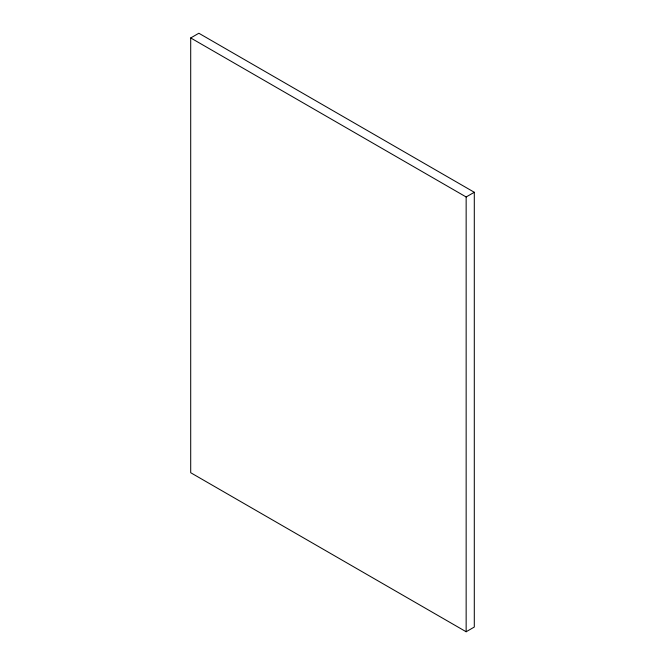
<?xml version="1.0" encoding="UTF-8"?>
<svg xmlns="http://www.w3.org/2000/svg" width="665" height="665" viewBox="0 0 665 665"><rect width="100%" height="100%" fill="white"/><g stroke="black" fill="none" stroke-linecap="round" stroke-linejoin="round"><path stroke-width="1" d="M190.705 37.947L198.852 33.25L474.295 192.276L474.295 627.053L466.148 631.75L190.705 472.724L190.705 37.947L466.148 196.973L474.295 192.276M466.148 196.973L466.148 631.75"/></g></svg>
